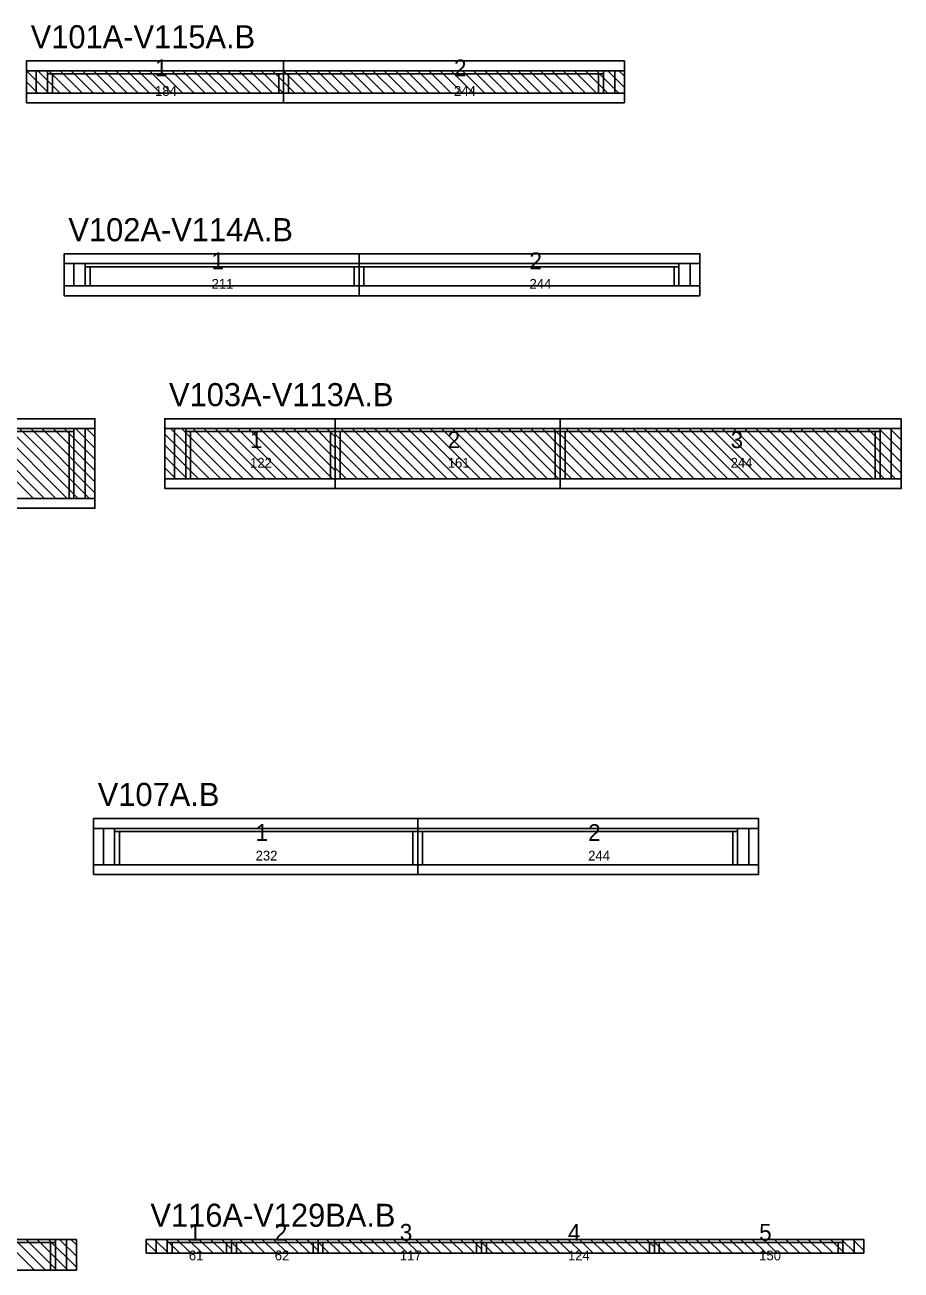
# Model space of a CAD drawing. Header units: metres. Extents: x -10 to 74425, y -2037 to 26.
# Drawn here: x 64150 to 64777, y -1988 to -1097 of the extents above; entities that cross this region are included whole.
import ezdxf

# ---------------------------------------------------------------- set-up
doc = ezdxf.new("R2010")
doc.units = ezdxf.units.M
doc.layers.add('VIGAS', color=7, linetype='Continuous')

msp = doc.modelspace()

# ---------------------------------------------------------------- linework, layer by layer
at = {"layer": 'VIGAS'}
for p, q in [((64151.2, -1130), (64335.2, -1130)), ((64151.2, -1146), (64151.2, -1130)), ((64167.2, -1146), (64151.2, -1130)), ((64158.2, -1146), (64158.2, -1130)), ((64175.2, -1146), (64159.2, -1130)), ((64166.2, -1146), (64166.2, -1130)), ((64183.2, -1146), (64167.2, -1130)), ((64191.2, -1146), (64175.2, -1130)), ((64199.2, -1146), (64183.2, -1130)), ((64207.2, -1146), (64191.2, -1130)), ((64215.2, -1146), (64199.2, -1130)), ((64223.2, -1146), (64207.2, -1130)), ((64231.2, -1146), (64215.2, -1130)), ((64239.2, -1146), (64223.2, -1130)), ((64247.2, -1146), (64231.2, -1130)), ((64255.2, -1146), (64239.2, -1130)), ((64263.2, -1146), (64247.2, -1130)), ((64271.2, -1146), (64255.2, -1130)), ((64279.2, -1146), (64263.2, -1130)), ((64287.2, -1146), (64271.2, -1130)), ((64295.2, -1146), (64279.2, -1130)), ((64303.2, -1146), (64287.2, -1130)), ((64311.2, -1146), (64295.2, -1130)), ((64319.2, -1146), (64303.2, -1130)), ((64327.2, -1146), (64311.2, -1130)), ((64335.2, -1146), (64319.2, -1130)), ((64335.2, -1138), (64327.2, -1130)), ((64335.2, -1146), (64335.2, -1130)), ((64335.2, -1146), (64335.2, -1130)), ((64335.2, -1130), (64579.2, -1130)), ((64335.2, -1146), (64335.2, -1130)), ((64335.2, -1146), (64335.2, -1130)), ((64335.2, -1146), (64335.2, -1130)), ((64335.2, -1130), (64335.2, -1130)), ((64351.2, -1146), (64335.2, -1130)), ((64359.2, -1146), (64343.2, -1130)), ((64367.2, -1146), (64351.2, -1130)), ((64375.2, -1146), (64359.2, -1130)), ((64383.2, -1146), (64367.2, -1130)), ((64391.2, -1146), (64375.2, -1130)), ((64399.2, -1146), (64383.2, -1130)), ((64407.2, -1146), (64391.2, -1130)), ((64415.2, -1146), (64399.2, -1130)), ((64423.2, -1146), (64407.2, -1130)), ((64431.2, -1146), (64415.2, -1130)), ((64439.2, -1146), (64423.2, -1130)), ((64447.2, -1146), (64431.2, -1130)), ((64455.2, -1146), (64439.2, -1130)), ((64463.2, -1146), (64447.2, -1130)), ((64471.2, -1146), (64455.2, -1130)), ((64479.2, -1146), (64463.2, -1130)), ((64487.2, -1146), (64471.2, -1130)), ((64495.2, -1146), (64479.2, -1130)), ((64503.2, -1146), (64487.2, -1130)), ((64511.2, -1146), (64495.2, -1130)), ((64519.2, -1146), (64503.2, -1130)), ((64527.2, -1146), (64511.2, -1130)), ((64535.2, -1146), (64519.2, -1130)), ((64543.2, -1146), (64527.2, -1130)), ((64551.2, -1146), (64535.2, -1130)), ((64559.2, -1146), (64543.2, -1130)), ((64567.2, -1146), (64551.2, -1130)), ((64575.2, -1146), (64559.2, -1130)), ((64564.2, -1146), (64564.2, -1130)), ((64579.2, -1142), (64567.2, -1130)), ((64572.2, -1146), (64572.2, -1130)), ((64579.2, -1134), (64575.2, -1130)), ((64579.2, -1146), (64579.2, -1130)), ((64159.2, -1146), (64151.2, -1138)), ((64166.2, -1132.2), (64335.2, -1132.2)), ((64169.7, -1146), (64169.7, -1132.2)), ((64331.7, -1146), (64331.7, -1132.2)), ((64335.2, -1132.2), (64564.2, -1132.2)), ((64343.2, -1146), (64335.2, -1138)), ((64338.7, -1146), (64338.7, -1132.2)), ((64560.7, -1146), (64560.7, -1132.2)), ((64151.2, -1146), (64335.2, -1146)), ((64151.2, -1146), (64151.2, -1146)), ((64166.2, -1146), (64169.7, -1146)), ((64331.7, -1146), (64335.2, -1146)), ((64335.2, -1146), (64579.2, -1146)), ((64335.2, -1146), (64338.7, -1146)), ((64335.2, -1146), (64335.2, -1146)), ((64560.7, -1146), (64564.2, -1146)), ((64178.2, -1268), (64389.2, -1268)), ((64178.2, -1284), (64178.2, -1268)), ((64185.2, -1284), (64185.2, -1268)), ((64193.2, -1284), (64193.2, -1268)), ((64193.2, -1270.2), (64389.2, -1270.2)), ((64196.7, -1284), (64196.7, -1270.2)), ((64385.7, -1284), (64385.7, -1270.2)), ((64389.2, -1284), (64389.2, -1268)), ((64389.2, -1284), (64389.2, -1268)), ((64389.2, -1268), (64633.2, -1268)), ((64389.2, -1284), (64389.2, -1268)), ((64389.2, -1284), (64389.2, -1268)), ((64389.2, -1284), (64389.2, -1268)), ((64389.2, -1270.2), (64618.2, -1270.2)), ((64392.7, -1284), (64392.7, -1270.2)), ((64614.7, -1284), (64614.7, -1270.2)), ((64618.2, -1284), (64618.2, -1268)), ((64626.2, -1284), (64626.2, -1268)), ((64633.2, -1284), (64633.2, -1268)), ((64178.2, -1284), (64389.2, -1284)), ((64193.2, -1284), (64196.7, -1284)), ((64385.7, -1284), (64389.2, -1284)), ((64389.2, -1284), (64633.2, -1284)), ((64389.2, -1284), (64392.7, -1284)), ((64614.7, -1284), (64618.2, -1284)), ((63956.2, -1386), (64200.2, -1386)), ((63956.2, -1388.2), (64185.2, -1388.2)), ((64156.2, -1436), (64106.2, -1386)), ((64164.2, -1436), (64114.2, -1386)), ((64172.2, -1436), (64122.2, -1386)), ((64180.2, -1436), (64130.2, -1386)), ((64188.2, -1436), (64138.2, -1386)), ((64196.2, -1436), (64146.2, -1386)), ((64200.2, -1432), (64154.2, -1386)), ((64200.2, -1424), (64162.2, -1386)), ((64200.2, -1416), (64170.2, -1386)), ((64200.2, -1408), (64178.2, -1386)), ((64181.7, -1436), (64181.7, -1388.2)), ((64185.2, -1436), (64185.2, -1386)), ((64200.2, -1400), (64186.2, -1386)), ((64193.2, -1436), (64193.2, -1386)), ((64200.2, -1392), (64194.2, -1386)), ((64200.2, -1436), (64200.2, -1386)), ((64250.2, -1386), (64372.2, -1386)), ((64250.2, -1422), (64250.2, -1386)), ((64290.2, -1422), (64254.2, -1386)), ((64257.2, -1422), (64257.2, -1386)), ((64298.2, -1422), (64262.2, -1386)), ((64265.2, -1422), (64265.2, -1386)), ((64265.2, -1388.2), (64372.2, -1388.2)), ((64268.7, -1422), (64268.7, -1388.2)), ((64306.2, -1422), (64270.2, -1386)), ((64314.2, -1422), (64278.2, -1386)), ((64322.2, -1422), (64286.2, -1386)), ((64330.2, -1422), (64294.2, -1386)), ((64338.2, -1422), (64302.2, -1386)), ((64346.2, -1422), (64310.2, -1386)), ((64354.2, -1422), (64318.2, -1386)), ((64362.2, -1422), (64326.2, -1386)), ((64370.2, -1422), (64334.2, -1386)), ((64372.2, -1416), (64342.2, -1386)), ((64372.2, -1408), (64350.2, -1386)), ((64372.2, -1400), (64358.2, -1386)), ((64372.2, -1392), (64366.2, -1386)), ((64368.7, -1422), (64368.7, -1388.2)), ((64372.2, -1422), (64372.2, -1386)), ((64372.2, -1422), (64372.2, -1386)), ((64372.2, -1386), (64533.2, -1386)), ((64372.2, -1422), (64372.2, -1386)), ((64372.2, -1422), (64372.2, -1386)), ((64372.2, -1422), (64372.2, -1386)), ((64372.2, -1388.2), (64533.2, -1388.2)), ((64375.7, -1422), (64375.7, -1388.2)), ((64412.2, -1422), (64376.2, -1386)), ((64420.2, -1422), (64384.2, -1386)), ((64428.2, -1422), (64392.2, -1386)), ((64436.2, -1422), (64400.2, -1386)), ((64444.2, -1422), (64408.2, -1386)), ((64452.2, -1422), (64416.2, -1386)), ((64460.2, -1422), (64424.2, -1386)), ((64468.2, -1422), (64432.2, -1386)), ((64476.2, -1422), (64440.2, -1386)), ((64484.2, -1422), (64448.2, -1386)), ((64492.2, -1422), (64456.2, -1386)), ((64500.2, -1422), (64464.2, -1386)), ((64508.2, -1422), (64472.2, -1386)), ((64516.2, -1422), (64480.2, -1386)), ((64524.2, -1422), (64488.2, -1386)), ((64532.2, -1422), (64496.2, -1386)), ((64533.2, -1415), (64504.2, -1386)), ((64533.2, -1407), (64512.2, -1386)), ((64533.2, -1399), (64520.2, -1386)), ((64533.2, -1391), (64528.2, -1386)), ((64529.7, -1422), (64529.7, -1388.2)), ((64533.2, -1422), (64533.2, -1386)), ((64533.2, -1422), (64533.2, -1386)), ((64533.2, -1386), (64777.2, -1386)), ((64533.2, -1422), (64533.2, -1386)), ((64533.2, -1422), (64533.2, -1386)), ((64533.2, -1422), (64533.2, -1386)), ((64533.2, -1388.2), (64762.2, -1388.2)), ((64536.7, -1422), (64536.7, -1388.2)), ((64573.2, -1422), (64537.2, -1386)), ((64581.2, -1422), (64545.2, -1386)), ((64589.2, -1422), (64553.2, -1386)), ((64597.2, -1422), (64561.2, -1386)), ((64605.2, -1422), (64569.2, -1386)), ((64613.2, -1422), (64577.2, -1386)), ((64621.2, -1422), (64585.2, -1386)), ((64629.2, -1422), (64593.2, -1386)), ((64637.2, -1422), (64601.2, -1386)), ((64645.2, -1422), (64609.2, -1386)), ((64653.2, -1422), (64617.2, -1386)), ((64661.2, -1422), (64625.2, -1386)), ((64669.2, -1422), (64633.2, -1386)), ((64677.2, -1422), (64641.2, -1386)), ((64685.2, -1422), (64649.2, -1386)), ((64693.2, -1422), (64657.2, -1386)), ((64701.2, -1422), (64665.2, -1386)), ((64709.2, -1422), (64673.2, -1386)), ((64717.2, -1422), (64681.2, -1386)), ((64725.2, -1422), (64689.2, -1386)), ((64733.2, -1422), (64697.2, -1386)), ((64741.2, -1422), (64705.2, -1386)), ((64749.2, -1422), (64713.2, -1386)), ((64757.2, -1422), (64721.2, -1386)), ((64765.2, -1422), (64729.2, -1386)), ((64773.2, -1422), (64737.2, -1386)), ((64777.2, -1418), (64745.2, -1386)), ((64777.2, -1410), (64753.2, -1386)), ((64758.7, -1422), (64758.7, -1388.2)), ((64777.2, -1402), (64761.2, -1386)), ((64762.2, -1422), (64762.2, -1386)), ((64777.2, -1394), (64769.2, -1386)), ((64770.2, -1422), (64770.2, -1386)), ((64777.2, -1422), (64777.2, -1386)), ((64777.2, -1386), (64777.2, -1386)), ((64282.2, -1422), (64250.2, -1390)), ((64274.2, -1422), (64250.2, -1398)), ((64404.2, -1422), (64372.2, -1390)), ((64396.2, -1422), (64372.2, -1398)), ((64565.2, -1422), (64533.2, -1390)), ((64557.2, -1422), (64533.2, -1398)), ((64266.2, -1422), (64250.2, -1406)), ((64388.2, -1422), (64372.2, -1406)), ((64549.2, -1422), (64533.2, -1406)), ((64258.2, -1422), (64250.2, -1414)), ((64380.2, -1422), (64372.2, -1414)), ((64541.2, -1422), (64533.2, -1414)), ((64250.2, -1422), (64372.2, -1422)), ((64250.2, -1422), (64250.2, -1422)), ((64265.2, -1422), (64268.7, -1422)), ((64368.7, -1422), (64372.2, -1422)), ((64372.2, -1422), (64533.2, -1422)), ((64372.2, -1422), (64375.7, -1422)), ((64372.2, -1422), (64372.2, -1422)), ((64529.7, -1422), (64533.2, -1422)), ((64533.2, -1422), (64777.2, -1422)), ((64533.2, -1422), (64536.7, -1422)), ((64533.2, -1422), (64533.2, -1422)), ((64758.7, -1422), (64762.2, -1422)), ((63956.2, -1436), (64200.2, -1436)), ((64181.7, -1436), (64185.2, -1436)), ((64199.2, -1672), (64431.2, -1672)), ((64199.2, -1698), (64199.2, -1672)), ((64206.2, -1698), (64206.2, -1672)), ((64214.2, -1698), (64214.2, -1672)), ((64214.2, -1674.2), (64431.2, -1674.2)), ((64217.7, -1698), (64217.7, -1674.2)), ((64427.7, -1698), (64427.7, -1674.2)), ((64431.2, -1698), (64431.2, -1672)), ((64431.2, -1698), (64431.2, -1672)), ((64431.2, -1672), (64675.2, -1672)), ((64431.2, -1698), (64431.2, -1672)), ((64431.2, -1698), (64431.2, -1672)), ((64431.2, -1698), (64431.2, -1672)), ((64431.2, -1674.2), (64660.2, -1674.2)), ((64434.7, -1698), (64434.7, -1674.2)), ((64656.7, -1698), (64656.7, -1674.2)), ((64660.2, -1698), (64660.2, -1672)), ((64668.2, -1698), (64668.2, -1672)), ((64675.2, -1698), (64675.2, -1672)), ((64199.2, -1698), (64431.2, -1698)), ((64214.2, -1698), (64217.7, -1698)), ((64427.7, -1698), (64431.2, -1698)), ((64431.2, -1698), (64675.2, -1698)), ((64431.2, -1698), (64434.7, -1698)), ((64656.7, -1698), (64660.2, -1698)), ((64036.9, -1966), (64186.9, -1966)), ((64036.9, -1968.2), (64171.9, -1968.2)), ((64156.9, -1988), (64134.9, -1966)), ((64164.9, -1988), (64142.9, -1966)), ((64172.9, -1988), (64150.9, -1966)), ((64180.9, -1988), (64158.9, -1966)), ((64186.9, -1986), (64166.9, -1966)), ((64168.4, -1988), (64168.4, -1968.2)), ((64171.9, -1988), (64171.9, -1966)), ((64186.9, -1978), (64174.9, -1966)), ((64179.9, -1988), (64179.9, -1966)), ((64186.9, -1970), (64182.9, -1966)), ((64186.9, -1988), (64186.9, -1966)), ((64236.9, -1966), (64297.9, -1966)), ((64236.9, -1976), (64236.9, -1966)), ((64244.9, -1976), (64236.9, -1968)), ((64252.9, -1976), (64242.9, -1966)), ((64243.9, -1976), (64243.9, -1966)), ((64260.9, -1976), (64250.9, -1966)), ((64251.9, -1976), (64251.9, -1966)), ((64251.9, -1968.2), (64297.9, -1968.2)), ((64255.4, -1976), (64255.4, -1968.2)), ((64268.9, -1976), (64258.9, -1966)), ((64276.9, -1976), (64266.9, -1966)), ((64284.9, -1976), (64274.9, -1966)), ((64292.9, -1976), (64282.9, -1966)), ((64297.9, -1973), (64290.9, -1966)), ((64294.4, -1976), (64294.4, -1968.2)), ((64297.9, -1976), (64297.9, -1966)), ((64297.9, -1976), (64297.9, -1966)), ((64297.9, -1966), (64359.9, -1966)), ((64297.9, -1976), (64297.9, -1966)), ((64297.9, -1976), (64297.9, -1966)), ((64297.9, -1976), (64297.9, -1966)), ((64305.9, -1976), (64297.9, -1968)), ((64297.9, -1968.2), (64359.9, -1968.2)), ((64301.4, -1976), (64301.4, -1968.2)), ((64313.9, -1976), (64303.9, -1966)), ((64321.9, -1976), (64311.9, -1966)), ((64329.9, -1976), (64319.9, -1966)), ((64337.9, -1976), (64327.9, -1966)), ((64345.9, -1976), (64335.9, -1966)), ((64353.9, -1976), (64343.9, -1966)), ((64359.9, -1974), (64351.9, -1966)), ((64356.4, -1976), (64356.4, -1968.2)), ((64359.9, -1976), (64359.9, -1966)), ((64359.9, -1976), (64359.9, -1966)), ((64359.9, -1966), (64476.9, -1966)), ((64359.9, -1976), (64359.9, -1966)), ((64359.9, -1976), (64359.9, -1966)), ((64359.9, -1976), (64359.9, -1966)), ((64359.9, -1966), (64359.9, -1966)), ((64367.9, -1976), (64359.9, -1968)), ((64359.9, -1968.2), (64476.9, -1968.2)), ((64363.4, -1976), (64363.4, -1968.2)), ((64375.9, -1976), (64365.9, -1966)), ((64383.9, -1976), (64373.9, -1966)), ((64391.9, -1976), (64381.9, -1966)), ((64399.9, -1976), (64389.9, -1966)), ((64407.9, -1976), (64397.9, -1966)), ((64415.9, -1976), (64405.9, -1966)), ((64423.9, -1976), (64413.9, -1966)), ((64431.9, -1976), (64421.9, -1966)), ((64439.9, -1976), (64429.9, -1966)), ((64447.9, -1976), (64437.9, -1966)), ((64455.9, -1976), (64445.9, -1966)), ((64463.9, -1976), (64453.9, -1966)), ((64471.9, -1976), (64461.9, -1966)), ((64476.9, -1973), (64469.9, -1966)), ((64473.4, -1976), (64473.4, -1968.2)), ((64476.9, -1976), (64476.9, -1966)), ((64476.9, -1976), (64476.9, -1966)), ((64476.9, -1966), (64600.6, -1966)), ((64476.9, -1976), (64476.9, -1966)), ((64476.9, -1976), (64476.9, -1966)), ((64476.9, -1976), (64476.9, -1966)), ((64484.9, -1976), (64476.9, -1968)), ((64476.9, -1968.2), (64600.6, -1968.2)), ((64480.4, -1976), (64480.4, -1968.2)), ((64492.9, -1976), (64482.9, -1966)), ((64500.9, -1976), (64490.9, -1966)), ((64508.9, -1976), (64498.9, -1966)), ((64516.9, -1976), (64506.9, -1966)), ((64524.9, -1976), (64514.9, -1966)), ((64532.9, -1976), (64522.9, -1966)), ((64540.9, -1976), (64530.9, -1966)), ((64548.9, -1976), (64538.9, -1966)), ((64556.9, -1976), (64546.9, -1966)), ((64564.9, -1976), (64554.9, -1966)), ((64572.9, -1976), (64562.9, -1966)), ((64580.9, -1976), (64570.9, -1966)), ((64588.9, -1976), (64578.9, -1966)), ((64596.9, -1976), (64586.9, -1966)), ((64600.6, -1971.7), (64594.9, -1966)), ((64597.1, -1976), (64597.1, -1968.2)), ((64600.6, -1976), (64600.6, -1966)), ((64600.6, -1976), (64600.6, -1966)), ((64600.6, -1966), (64750.6, -1966)), ((64600.6, -1976), (64600.6, -1966)), ((64600.6, -1976), (64600.6, -1966)), ((64600.6, -1976), (64600.6, -1966)), ((64608.6, -1976), (64600.6, -1968)), ((64600.6, -1968.2), (64735.6, -1968.2)), ((64604.1, -1976), (64604.1, -1968.2)), ((64616.6, -1976), (64606.6, -1966)), ((64624.6, -1976), (64614.6, -1966)), ((64632.6, -1976), (64622.6, -1966)), ((64640.6, -1976), (64630.6, -1966)), ((64648.6, -1976), (64638.6, -1966)), ((64656.6, -1976), (64646.6, -1966)), ((64664.6, -1976), (64654.6, -1966)), ((64672.6, -1976), (64662.6, -1966)), ((64680.6, -1976), (64670.6, -1966)), ((64688.6, -1976), (64678.6, -1966)), ((64696.6, -1976), (64686.6, -1966)), ((64704.6, -1976), (64694.6, -1966)), ((64712.6, -1976), (64702.6, -1966)), ((64720.6, -1976), (64710.6, -1966)), ((64728.6, -1976), (64718.6, -1966)), ((64736.6, -1976), (64726.6, -1966)), ((64732.1, -1976), (64732.1, -1968.2)), ((64744.6, -1976), (64734.6, -1966)), ((64735.6, -1976), (64735.6, -1966)), ((64750.6, -1974), (64742.6, -1966)), ((64743.6, -1976), (64743.6, -1966)), ((64750.6, -1976), (64750.6, -1966)), ((64750.6, -1966), (64750.6, -1966)), ((64236.9, -1976), (64297.9, -1976)), ((64236.9, -1976), (64236.9, -1976)), ((64251.9, -1976), (64255.4, -1976)), ((64294.4, -1976), (64297.9, -1976)), ((64297.9, -1976), (64359.9, -1976)), ((64297.9, -1976), (64301.4, -1976)), ((64297.9, -1976), (64297.9, -1976)), ((64356.4, -1976), (64359.9, -1976)), ((64359.9, -1976), (64476.9, -1976)), ((64359.9, -1976), (64363.4, -1976)), ((64359.9, -1976), (64359.9, -1976)), ((64473.4, -1976), (64476.9, -1976)), ((64476.9, -1976), (64600.6, -1976)), ((64476.9, -1976), (64480.4, -1976)), ((64476.9, -1976), (64476.9, -1976)), ((64597.1, -1976), (64600.6, -1976)), ((64600.6, -1976), (64750.6, -1976)), ((64600.6, -1976), (64604.1, -1976)), ((64600.6, -1976), (64600.6, -1976)), ((64732.1, -1976), (64735.6, -1976)), ((64036.9, -1988), (64186.9, -1988)), ((64168.4, -1988), (64171.9, -1988))]:
    msp.add_line(p, q, dxfattribs=at)
for points in [[(64151.2, -1130), (64335.2, -1130), (64335.2, -1123), (64151.2, -1123)], [(64335.2, -1130), (64579.2, -1130), (64579.2, -1123), (64335.2, -1123)], [(64151.2, -1153), (64335.2, -1153), (64335.2, -1146), (64151.2, -1146)], [(64335.2, -1153), (64579.2, -1153), (64579.2, -1146), (64335.2, -1146)], [(64178.2, -1268), (64389.2, -1268), (64389.2, -1261), (64178.2, -1261)], [(64389.2, -1268), (64633.2, -1268), (64633.2, -1261), (64389.2, -1261)], [(64178.2, -1291), (64389.2, -1291), (64389.2, -1284), (64178.2, -1284)], [(64389.2, -1291), (64633.2, -1291), (64633.2, -1284), (64389.2, -1284)], [(63956.2, -1386), (64200.2, -1386), (64200.2, -1379), (63956.2, -1379)], [(64250.2, -1386), (64372.2, -1386), (64372.2, -1379), (64250.2, -1379)], [(64372.2, -1386), (64533.2, -1386), (64533.2, -1379), (64372.2, -1379)], [(64533.2, -1386), (64777.2, -1386), (64777.2, -1379), (64533.2, -1379)], [(64250.2, -1429), (64372.2, -1429), (64372.2, -1422), (64250.2, -1422)], [(64372.2, -1429), (64533.2, -1429), (64533.2, -1422), (64372.2, -1422)], [(64533.2, -1429), (64777.2, -1429), (64777.2, -1422), (64533.2, -1422)], [(63956.2, -1443), (64200.2, -1443), (64200.2, -1436), (63956.2, -1436)], [(64199.2, -1672), (64431.2, -1672), (64431.2, -1665), (64199.2, -1665)], [(64431.2, -1672), (64675.2, -1672), (64675.2, -1665), (64431.2, -1665)], [(64199.2, -1705), (64431.2, -1705), (64431.2, -1698), (64199.2, -1698)], [(64431.2, -1705), (64675.2, -1705), (64675.2, -1698), (64431.2, -1698)]]:
    msp.add_lwpolyline(points, close=True, dxfattribs=at)

# ---------------------------------------------------------------- texts
for s, height, p in [('V101A-V115A.B', 16.5, (64154.2, -1114)), ('1', 12, (64243.2, -1134)), ('2', 12, (64457.2, -1134)), ('184', 7, (64243.2, -1148)), ('244', 7, (64457.2, -1148)), ('V102A-V114A.B', 16.5, (64181.2, -1252)), ('1', 12, (64283.7, -1272)), ('2', 12, (64511.2, -1272)), ('211', 7, (64283.7, -1286)), ('244', 7, (64511.2, -1286)), ('V103A-V113A.B', 16.5, (64253.2, -1370)), ('1', 12, (64311.2, -1400)), ('2', 12, (64452.7, -1400)), ('3', 12, (64655.2, -1400)), ('122', 7, (64311.2, -1414)), ('161', 7, (64452.7, -1414)), ('244', 7, (64655.2, -1414)), ('V107A.B', 16.5, (64202.2, -1656)), ('1', 12, (64315.2, -1681)), ('2', 12, (64553.2, -1681)), ('232', 7, (64315.2, -1695)), ('244', 7, (64553.2, -1695)), ('V116A-V129BA.B', 16.5, (64239.9, -1957)), ('1', 12, (64267.4, -1967)), ('2', 12, (64328.9, -1967)), ('3', 12, (64418.4, -1967)), ('4', 12, (64538.75, -1967)), ('5', 12, (64675.6, -1967)), ('61', 7, (64267.4, -1981)), ('62', 7, (64328.9, -1981)), ('117', 7, (64418.4, -1981)), ('124', 7, (64538.75, -1981)), ('150', 7, (64675.6, -1981))]:
    msp.add_text(s, height=height, dxfattribs=at).set_placement(p)

doc.saveas('drawing.dxf')
